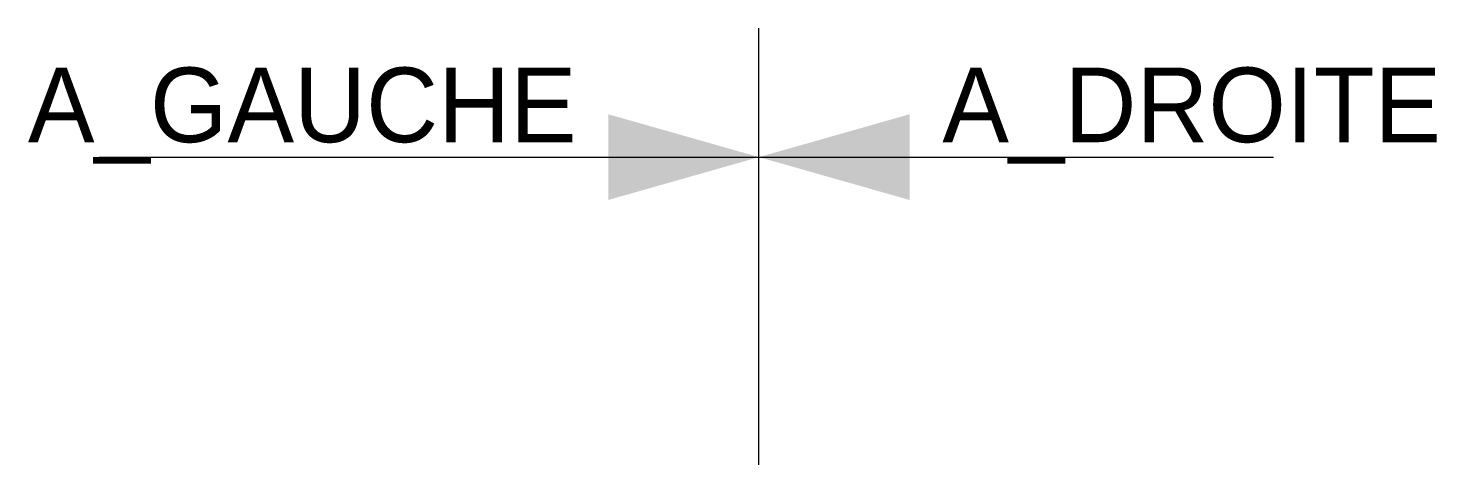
# Model space of a CAD drawing. Header units: millimetres. Extents: x -49 to 45.4, y 0 to 29.2.
import ezdxf
from ezdxf.enums import TextEntityAlignment as Align

# ---------------------------------------------------------------- set-up
doc = ezdxf.new("R2010")
doc.units = ezdxf.units.MM

msp = doc.modelspace()

# ---------------------------------------------------------------- linework, layer by layer
at = {"color": 7, "linetype": 'Continuous', "transparency": 33554687}
msp.add_line((0, 0), (0, 29.249), dxfattribs=at)
at = {"transparency": 33554687}
for p, q in [((-44.224, 20.612), (0, 20.612)), ((0, 20.612), (34.494, 20.612))]:
    msp.add_line(p, q, dxfattribs=at)
for points in [[(-10.106, 23.484), (0, 20.612), (-10.106, 17.74)], [(10.106, 17.74), (0, 20.612), (10.106, 23.484)]]:
    msp.add_solid(points, dxfattribs=at)

# ---------------------------------------------------------------- texts
at = {"color": 6, "transparency": 33554687}
msp.add_attdef('A_GAUCHE', text='EXISTANT', height=5, dxfattribs=at).set_placement((-12.224, 21.612), align=Align.RIGHT)
msp.add_attdef('A_DROITE', (12.3, 21.612), 'NOUVEAU', height=5, dxfattribs=at)

doc.saveas('drawing.dxf')
